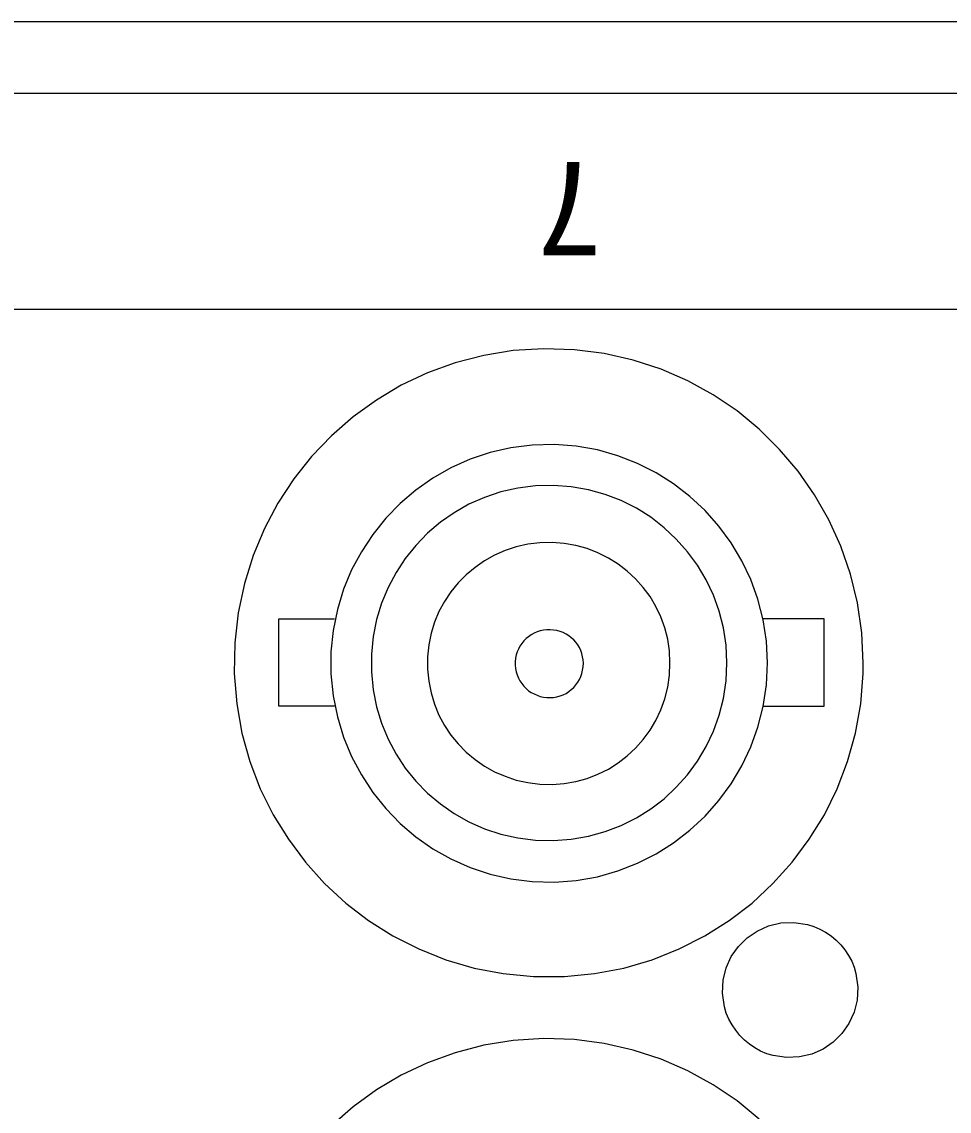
# Model space of a CAD drawing. Units: millimetres on the paper. Extents: x -139 to 141, y -98 to 91.
# Drawn here: x 16.34 to 21.17, y 67.25 to 72.92 of the extents above; entities that cross this region are included whole.
import ezdxf
from ezdxf.enums import TextEntityAlignment as Align

# ---------------------------------------------------------------- set-up
doc = ezdxf.new("R2010")
doc.units = ezdxf.units.MM
doc.layers.add('0-1_外形線', color=4, linetype='Continuous')
doc.styles.add('ＭＳ ゴシック', font='')
doc.styles.get('ＭＳ ゴシック').set_extended_font_data('MS Gothic')

msp = doc.modelspace()

# ---------------------------------------------------------------- linework, layer by layer
at = {"layer": '0-1_外形線'}
msp.add_line((38.696, 72.925), (-34.774, 72.925), dxfattribs=at)
for points in [[(16.3, 72.553), (16.497, 72.553), (16.892, 72.553), (17.287, 72.553)], [(17.287, 72.553), (17.484, 72.553), (17.68, 72.553), (17.877, 72.553), (18.073, 72.553), (18.268, 72.553), (18.365, 72.553), (18.463, 72.553), (18.56, 72.553), (18.657, 72.553), (18.753, 72.553), (18.85, 72.553), (18.946, 72.553), (19.042, 72.553), (19.137, 72.553), (19.233, 72.553), (19.328, 72.553), (19.422, 72.553), (19.517, 72.553), (19.611, 72.553), (19.705, 72.553), (19.798, 72.553), (19.891, 72.553), (19.984, 72.553), (20.076, 72.553), (20.168, 72.553), (20.26, 72.553), (20.351, 72.553), (20.441, 72.553), (20.532, 72.553), (20.621, 72.553), (20.711, 72.553), (20.8, 72.553), (20.888, 72.553), (20.976, 72.553), (21.063, 72.553), (21.15, 72.553), (21.236, 72.553)], [(17.915, 71.427), (17.711, 71.427), (17.507, 71.427), (17.302, 71.427), (16.892, 71.427), (16.482, 71.427), (16.277, 71.427)], [(21.226, 71.427), (21.135, 71.427), (21.044, 71.427), (20.952, 71.427), (20.86, 71.427), (20.767, 71.427), (20.674, 71.427), (20.58, 71.427), (20.486, 71.427), (20.391, 71.427), (20.296, 71.427), (20.2, 71.427), (20.104, 71.427), (20.008, 71.427), (19.911, 71.427), (19.814, 71.427), (19.717, 71.427), (19.619, 71.427), (19.521, 71.427), (19.423, 71.427), (19.324, 71.427), (19.225, 71.427), (19.125, 71.427), (19.026, 71.427), (18.926, 71.427), (18.826, 71.427), (18.725, 71.427), (18.625, 71.427), (18.524, 71.427), (18.423, 71.427), (18.322, 71.427), (18.22, 71.427), (18.119, 71.427), (17.915, 71.427)], [(20.72, 69.584), (20.713, 69.743), (20.69, 69.898), (20.654, 70.048), (20.604, 70.193), (20.541, 70.33), (20.467, 70.461), (20.381, 70.584), (20.285, 70.698), (20.178, 70.803), (20.063, 70.898), (19.939, 70.982), (19.807, 71.054), (19.668, 71.115), (19.523, 71.163), (19.372, 71.197), (19.217, 71.217), (19.057, 71.222), (18.898, 71.212), (18.744, 71.187), (18.595, 71.148), (18.452, 71.096), (18.315, 71.032), (18.186, 70.955), (18.065, 70.867), (17.952, 70.769), (17.848, 70.661), (17.755, 70.544), (17.673, 70.418), (17.602, 70.285), (17.543, 70.145), (17.498, 69.999), (17.466, 69.847), (17.448, 69.69), (17.445, 69.53), (17.458, 69.373), (17.485, 69.219), (17.527, 69.072), (17.581, 68.93), (17.648, 68.795)], [(20.222, 69.586), (20.216, 69.699), (20.199, 69.81), (20.172, 69.917), (20.135, 70.02), (20.088, 70.118), (20.033, 70.211), (19.969, 70.298), (19.897, 70.379), (19.818, 70.452), (19.733, 70.518), (19.642, 70.576), (19.545, 70.625), (19.443, 70.665), (19.336, 70.695), (19.226, 70.714), (19.112, 70.723), (18.997, 70.72), (18.885, 70.706), (18.777, 70.681), (18.673, 70.646), (18.573, 70.602), (18.479, 70.548), (18.391, 70.486), (18.309, 70.416), (18.234, 70.339), (18.166, 70.255), (18.107, 70.165), (18.056, 70.07), (18.014, 69.969), (17.982, 69.864), (17.96, 69.755), (17.948, 69.643), (17.948, 69.528), (17.96, 69.414), (17.982, 69.305), (18.014, 69.199), (18.056, 69.098), (18.107, 69.002), (18.166, 68.911)], [(20.01, 69.586), (20.006, 69.678), (19.992, 69.768), (19.97, 69.855), (19.94, 69.939), (19.902, 70.019), (19.857, 70.094), (19.805, 70.165), (19.747, 70.23), (19.683, 70.29), (19.614, 70.344), (19.539, 70.391), (19.46, 70.431), (19.377, 70.463), (19.29, 70.487), (19.2, 70.503), (19.107, 70.51), (19.013, 70.508), (18.922, 70.496), (18.833, 70.476), (18.748, 70.448), (18.667, 70.412), (18.591, 70.368), (18.519, 70.318), (18.452, 70.261), (18.391, 70.198), (18.336, 70.13), (18.288, 70.057), (18.246, 69.979), (18.212, 69.897), (18.186, 69.812), (18.168, 69.723), (18.159, 69.632), (18.159, 69.539), (18.168, 69.446), (18.186, 69.357), (18.212, 69.271), (18.246, 69.189), (18.288, 69.111), (18.336, 69.038)], [(19.714, 69.586), (19.711, 69.649), (19.702, 69.71), (19.687, 69.769), (19.666, 69.826), (19.64, 69.88), (19.61, 69.931), (19.574, 69.979), (19.535, 70.024), (19.491, 70.064), (19.444, 70.1), (19.393, 70.132), (19.339, 70.159), (19.283, 70.181), (19.224, 70.198), (19.163, 70.208), (19.1, 70.213), (19.036, 70.211), (18.974, 70.204), (18.913, 70.19), (18.856, 70.171), (18.8, 70.146), (18.748, 70.117), (18.699, 70.083), (18.653, 70.044), (18.611, 70.002), (18.573, 69.956), (18.54, 69.906), (18.511, 69.853), (18.488, 69.798), (18.47, 69.74), (18.458, 69.679), (18.451, 69.617), (18.451, 69.553), (18.458, 69.49), (18.47, 69.429), (18.488, 69.37), (18.511, 69.314), (18.54, 69.26), (18.573, 69.21)], [(17.967, 69.36), (17.677, 69.36), (17.677, 69.816), (17.967, 69.816)], [(20.199, 69.36), (20.516, 69.36), (20.516, 69.816), (20.199, 69.816)], [(19.263, 69.584), (19.262, 69.601), (19.259, 69.618), (19.255, 69.635), (19.249, 69.651), (19.242, 69.666), (19.234, 69.68), (19.224, 69.693), (19.213, 69.706), (19.2, 69.717), (19.187, 69.727), (19.173, 69.736), (19.158, 69.744), (19.142, 69.75), (19.125, 69.754), (19.108, 69.757), (19.09, 69.758), (19.073, 69.758), (19.055, 69.756), (19.038, 69.752), (19.022, 69.747), (19.006, 69.74), (18.991, 69.732), (18.978, 69.722), (18.965, 69.712), (18.953, 69.7), (18.942, 69.687), (18.933, 69.673), (18.925, 69.658), (18.919, 69.643), (18.913, 69.627), (18.91, 69.61), (18.908, 69.592), (18.908, 69.574), (18.91, 69.557), (18.913, 69.539), (18.919, 69.523), (18.925, 69.507), (18.933, 69.492), (18.942, 69.478)], [(19.142, 69.75), (19.125, 69.754), (19.108, 69.757), (19.09, 69.758), (19.073, 69.758), (19.055, 69.756), (19.038, 69.752), (19.022, 69.747), (19.006, 69.74), (18.991, 69.732), (18.978, 69.722), (18.965, 69.712), (18.953, 69.7), (18.942, 69.687), (18.933, 69.673), (18.925, 69.658), (18.919, 69.643), (18.913, 69.627), (18.91, 69.61), (18.908, 69.592), (18.908, 69.574), (18.91, 69.557), (18.913, 69.539), (18.919, 69.523), (18.925, 69.507), (18.933, 69.492), (18.942, 69.478), (18.953, 69.464), (18.965, 69.452), (18.978, 69.441), (18.991, 69.432), (19.006, 69.424), (19.022, 69.417), (19.038, 69.411), (19.055, 69.407), (19.073, 69.405), (19.09, 69.405), (19.108, 69.406), (19.125, 69.409), (19.142, 69.414)], [(18.942, 69.478), (18.953, 69.464), (18.965, 69.452), (18.978, 69.441), (18.991, 69.432), (19.006, 69.424), (19.022, 69.417), (19.038, 69.411), (19.055, 69.407), (19.073, 69.405), (19.09, 69.405), (19.108, 69.406), (19.125, 69.409), (19.142, 69.414), (19.158, 69.42), (19.173, 69.427), (19.187, 69.436), (19.2, 69.447), (19.213, 69.458), (19.224, 69.471), (19.234, 69.485), (19.242, 69.499), (19.249, 69.515), (19.255, 69.531), (19.259, 69.548), (19.262, 69.565), (19.263, 69.584), (19.262, 69.601), (19.259, 69.618), (19.255, 69.635), (19.249, 69.651), (19.242, 69.666), (19.234, 69.68), (19.224, 69.693), (19.213, 69.706), (19.2, 69.717), (19.187, 69.727), (19.173, 69.736), (19.158, 69.744), (19.142, 69.75)], [(17.648, 68.795), (17.727, 68.667), (17.816, 68.548), (17.916, 68.437), (18.026, 68.335), (18.145, 68.244), (18.271, 68.164), (18.406, 68.096), (18.547, 68.039), (18.694, 67.996), (18.846, 67.967), (19.003, 67.952), (19.164, 67.952), (19.321, 67.967), (19.474, 67.996), (19.621, 68.039), (19.762, 68.096), (19.896, 68.164), (20.022, 68.244), (20.141, 68.335), (20.25, 68.437), (20.35, 68.548), (20.439, 68.667), (20.518, 68.795), (20.584, 68.93), (20.639, 69.072), (20.68, 69.219), (20.707, 69.373), (20.72, 69.53), (20.72, 69.584)], [(18.166, 68.911), (18.234, 68.827), (18.309, 68.75), (18.391, 68.68), (18.479, 68.618), (18.573, 68.565), (18.673, 68.52), (18.777, 68.486), (18.885, 68.461), (18.997, 68.447), (19.112, 68.444), (19.226, 68.452), (19.336, 68.472), (19.443, 68.502), (19.545, 68.542), (19.642, 68.591), (19.733, 68.648), (19.818, 68.714), (19.897, 68.788), (19.969, 68.869), (20.033, 68.956), (20.088, 69.049), (20.135, 69.148), (20.172, 69.251), (20.199, 69.359), (20.216, 69.471), (20.222, 69.586)], [(18.336, 69.038), (18.391, 68.97), (18.452, 68.907), (18.519, 68.851), (18.591, 68.801), (18.667, 68.758), (18.748, 68.722), (18.833, 68.694), (18.922, 68.674), (19.013, 68.662), (19.107, 68.66), (19.2, 68.667), (19.29, 68.683), (19.377, 68.707), (19.46, 68.739), (19.539, 68.778), (19.614, 68.825), (19.683, 68.878), (19.747, 68.938), (19.805, 69.003), (19.857, 69.074), (19.902, 69.15), (19.94, 69.23), (19.97, 69.314), (19.992, 69.401), (20.006, 69.492), (20.01, 69.586)], [(18.573, 69.21), (18.611, 69.164), (18.653, 69.121), (18.699, 69.083), (18.748, 69.048), (18.8, 69.019), (18.856, 68.995), (18.913, 68.975), (18.974, 68.962), (19.036, 68.954), (19.1, 68.952), (19.163, 68.957), (19.224, 68.968), (19.283, 68.984), (19.339, 69.006), (19.393, 69.033), (19.444, 69.065), (19.491, 69.101), (19.535, 69.142), (19.574, 69.186), (19.61, 69.235), (19.64, 69.286), (19.666, 69.341), (19.687, 69.399), (19.702, 69.459), (19.711, 69.521), (19.714, 69.586)], [(19.142, 69.414), (19.158, 69.42), (19.173, 69.427), (19.187, 69.436), (19.2, 69.447), (19.213, 69.458), (19.224, 69.471), (19.234, 69.485), (19.242, 69.499), (19.249, 69.515), (19.255, 69.531), (19.259, 69.548), (19.262, 69.565), (19.263, 69.584)], [(19.998, 67.795), (19.988, 67.866), (19.991, 67.933), (20.007, 67.997), (20.033, 68.056), (20.07, 68.108), (20.115, 68.153), (20.168, 68.189), (20.227, 68.216), (20.291, 68.231), (20.359, 68.233), (20.43, 68.223)], [(20.43, 68.223), (20.463, 68.213), (20.494, 68.199), (20.524, 68.183), (20.553, 68.164), (20.579, 68.142), (20.603, 68.117), (20.625, 68.091), (20.643, 68.062), (20.66, 68.032), (20.673, 68), (20.682, 67.967)], [(20.682, 67.967), (20.692, 67.897), (20.688, 67.829), (20.673, 67.766), (20.646, 67.707), (20.609, 67.655), (20.564, 67.61), (20.512, 67.574), (20.453, 67.548), (20.389, 67.533), (20.321, 67.53), (20.251, 67.54)], [(20.251, 67.54), (20.218, 67.55), (20.186, 67.564), (20.156, 67.58), (20.128, 67.599), (20.102, 67.621), (20.078, 67.645), (20.056, 67.672), (20.037, 67.7), (20.021, 67.73), (20.007, 67.762), (19.998, 67.795)], [(20.178, 67.209), (20.063, 67.304), (19.939, 67.388), (19.807, 67.461), (19.668, 67.522), (19.523, 67.569), (19.372, 67.604), (19.217, 67.624), (19.057, 67.629), (18.898, 67.619), (18.744, 67.594), (18.595, 67.555), (18.452, 67.503), (18.315, 67.438), (18.186, 67.362), (18.065, 67.274), (17.952, 67.175)]]:
    msp.add_lwpolyline(points, dxfattribs=at)

# ---------------------------------------------------------------- texts
at = {"layer": '0-1_外形線', "style": 'ＭＳ ゴシック'}
msp.add_text('7', height=0.501, rotation=180, dxfattribs=at).set_placement((19.362, 72.345), align=Align.BOTTOM_LEFT)

doc.saveas('drawing.dxf')
